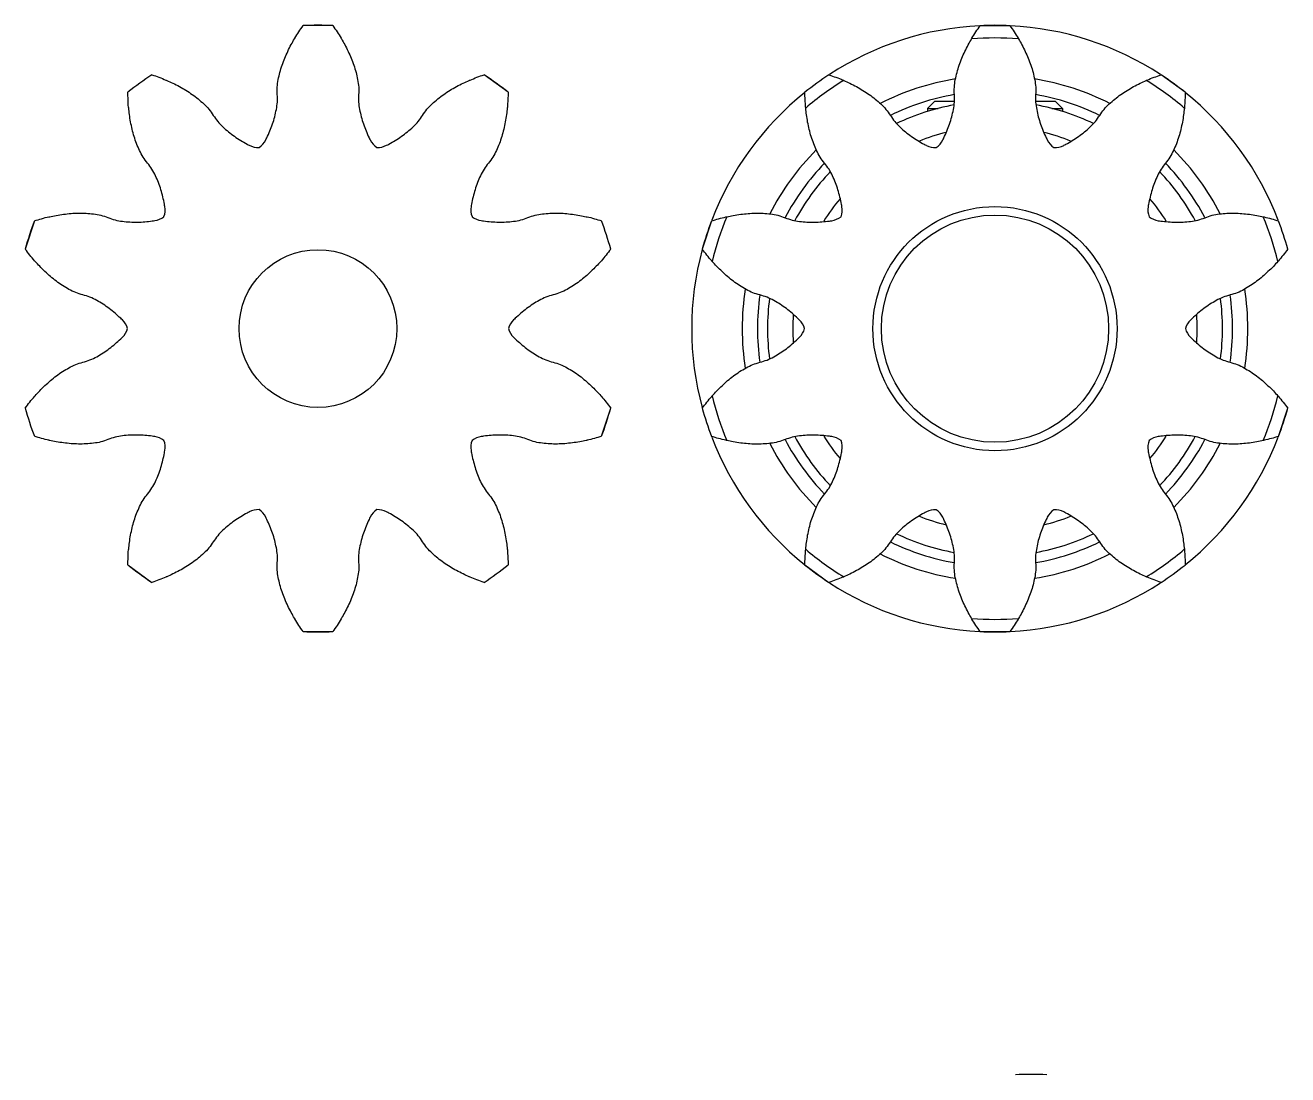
# Model space of a CAD drawing. Header units: inches. Extents: x 0.9 to 97.5, y -1.2 to 16.7.
# Drawn here: x 5.888 to 7.969, y 13.551 to 15.281 of the extents above; entities that cross this region are included whole.
import ezdxf

# ---------------------------------------------------------------- set-up
doc = ezdxf.new("R2010")
doc.units = ezdxf.units.IN
doc.header["$MEASUREMENT"] = 0

msp = doc.modelspace()

# ---------------------------------------------------------------- linework, layer by layer
at = {"color": 7, "linetype": 'Continuous'}
for p, q in [((6.3952, 15.2804), (6.3462, 15.2804)), ((7.5112, 15.2803), (7.4623, 15.2803)), ((6.6841, 15.1707), (6.6444, 15.1994)), ((7.8001, 15.1705), (7.7605, 15.1993)), ((7.3877, 15.1559), (7.3757, 15.1439)), ((7.3877, 15.1559), (7.4198, 15.1559)), ((7.5536, 15.1559), (7.5857, 15.1559)), ((7.5857, 15.1559), (7.5977, 15.1439)), ((7.3757, 15.1439), (7.3757, 15.139)), ((7.3757, 15.1439), (7.3929, 15.1439)), ((7.5806, 15.1439), (7.5977, 15.1439)), ((7.5977, 15.1439), (7.5977, 15.1391)), ((5.9033, 14.9586), (5.8882, 14.9121)), ((7.0193, 14.9585), (7.0042, 14.9119)), ((6.8381, 14.6034), (6.8532, 14.65)), ((7.9541, 14.6033), (7.9693, 14.6499)), ((6.0574, 14.3914), (6.097, 14.3626)), ((7.1734, 14.3913), (7.213, 14.3625)), ((6.3462, 14.2816), (6.3952, 14.2816)), ((7.4623, 14.2815), (7.5112, 14.2815))]:
    msp.add_line(p, q, dxfattribs=at)
for radius in [0.2013, 0.1873]:
    msp.add_circle((7.4867, 14.7809), radius, dxfattribs=at)
msp.add_circle((6.3707, 14.781), 0.13)
for centre, radius, start, end in [((6.3707, 14.781), 0.5, 87.1939, 92.8061), ((7.4867, 14.7809), 0.5, 87.1939, 92.8061), ((7.4867, 14.7809), 0.4792, 85.3653, 94.6347), ((6.3707, 14.781), 0.5, 123.1939, 128.8061), ((6.3707, 14.781), 0.5, 51.1939, 56.8061), ((7.4867, 14.7809), 0.5, 123.1939, 128.8061), ((7.4867, 14.7809), 0.5, 51.1939, 56.8061), ((7.4867, 14.7809), 0.4792, 121.3653, 130.6347), ((7.4867, 14.7809), 0.4792, 49.3653, 58.6347), ((7.4867, 14.7809), 0.375, 100.3476, 115.6524), ((7.4867, 14.7809), 0.375, 64.3476, 79.6524), ((6.2555, 15.1064), 0.0325, 304.0769, 333.6648), ((6.4859, 15.1064), 0.0325, 206.3352, 235.9231), ((7.3716, 15.1063), 0.0325, 304.0769, 333.6648), ((7.6019, 15.1063), 0.0325, 206.3352, 235.9231), ((6.2726, 15.112), 0.0325, 242.3352, 271.9231), ((6.4688, 15.112), 0.0325, 268.0769, 297.6648), ((7.3887, 15.1118), 0.0325, 242.3352, 271.9231), ((7.5848, 15.1118), 0.0325, 268.0769, 297.6648), ((7.4867, 14.7809), 0.375, 136.3476, 151.6524), ((7.4867, 14.7809), 0.375, 28.3476, 43.6524), ((6.0969, 14.9911), 0.0325, 278.3352, 307.9231), ((6.0863, 14.9766), 0.0325, 340.0769, 9.6648), ((6.6552, 14.9766), 0.0325, 170.3352, 199.9231), ((6.6446, 14.9911), 0.0325, 232.0769, 261.6648), ((7.4867, 14.7809), 0.4792, 157.3653, 166.6347), ((7.2129, 14.991), 0.0325, 278.3352, 307.9231), ((7.2023, 14.9764), 0.0325, 340.0769, 9.6648), ((7.7712, 14.9764), 0.0325, 170.3352, 199.9231), ((7.7606, 14.991), 0.0325, 232.0769, 261.6648), ((7.4867, 14.7809), 0.4792, 13.3653, 22.6347), ((6.3707, 14.781), 0.5, 159.1939, 164.8061), ((6.3707, 14.781), 0.5, 15.1939, 20.8061), ((7.4867, 14.7809), 0.5, 159.1939, 164.8061), ((7.4867, 14.7809), 0.5, 15.1939, 20.8061), ((7.4867, 14.7809), 0.375, 172.3476, 187.6524), ((7.4867, 14.7809), 0.375, 352.3476, 7.6524), ((6.0257, 14.772), 0.0325, 16.0769, 45.6648), ((6.0257, 14.79), 0.0325, 314.3352, 343.9231), ((6.7158, 14.772), 0.0325, 134.3352, 163.9231), ((6.7158, 14.79), 0.0325, 196.0769, 225.6648), ((7.1417, 14.7719), 0.0325, 16.0769, 45.6648), ((7.1417, 14.7899), 0.0325, 314.3352, 343.9231), ((7.8318, 14.7719), 0.0325, 134.3352, 163.9231), ((7.8318, 14.7899), 0.0325, 196.0769, 225.6648), ((7.4867, 14.7809), 0.4792, 193.3653, 202.6347), ((7.4867, 14.7809), 0.4792, 337.3653, 346.6347), ((6.3707, 14.781), 0.5, 195.1939, 200.8061), ((6.3707, 14.781), 0.5, 339.1939, 344.8061), ((7.4867, 14.7809), 0.5, 195.1939, 200.8061), ((7.4867, 14.7809), 0.5, 339.1939, 344.8061), ((6.0969, 14.5709), 0.0325, 52.0769, 81.6648), ((6.0863, 14.5855), 0.0325, 350.3352, 19.9231), ((6.6552, 14.5855), 0.0325, 160.0769, 189.6648), ((6.6446, 14.5709), 0.0325, 98.3352, 127.9231), ((7.4867, 14.7809), 0.375, 208.3476, 223.6524), ((7.2129, 14.5708), 0.0325, 52.0769, 81.6648), ((7.2023, 14.5854), 0.0325, 350.3352, 19.9231), ((7.7712, 14.5854), 0.0325, 160.0769, 189.6648), ((7.7606, 14.5708), 0.0325, 98.3352, 127.9231), ((7.4867, 14.7809), 0.375, 316.3476, 331.6524), ((6.2726, 14.4501), 0.0325, 88.0769, 117.6648), ((6.2555, 14.4557), 0.0325, 26.3352, 55.9231), ((6.4859, 14.4557), 0.0325, 124.0769, 153.6648), ((6.4688, 14.4501), 0.0325, 62.3352, 91.9231), ((7.3887, 14.45), 0.0325, 88.0769, 117.6648), ((7.3716, 14.4555), 0.0325, 26.3352, 55.9231), ((7.6019, 14.4555), 0.0325, 124.0769, 153.6648), ((7.5848, 14.45), 0.0325, 62.3352, 91.9231), ((7.4867, 14.7809), 0.375, 244.3476, 259.6524), ((7.4867, 14.7809), 0.375, 280.3476, 295.6524), ((7.4867, 14.7809), 0.4792, 229.3653, 238.6347), ((7.4867, 14.7809), 0.4792, 301.3653, 310.6347), ((6.3707, 14.781), 0.5, 231.1939, 236.8061), ((6.3707, 14.781), 0.5, 303.1939, 308.8061), ((7.4867, 14.7809), 0.5, 231.1939, 236.8061), ((7.4867, 14.7809), 0.5, 303.1939, 308.8061), ((7.4867, 14.7809), 0.4792, 265.3653, 274.6347), ((6.3707, 14.781), 0.5, 267.1939, 272.8061), ((7.4867, 14.7809), 0.5, 267.1939, 272.8061), ((7.5462, 12.9682), 0.5833, 87.4589, 92.5411)]:
    msp.add_arc(centre, radius, start, end, dxfattribs=at)
at = {"color": 40, "linetype": 'Continuous'}
for radius, start, end in [(0.5, 92.873, 123.0793), (0.5, 56.9207, 87.127), (0.4167, 98.9945, 117.0049), (0.4167, 62.9945, 81.0049), (0.5, 128.8213, 159.068), (0.3915, 99.8646, 116.1345), (0.3915, 63.8646, 80.1345), (0.5, 20.932, 51.1787), (0.3333, 103.9558, 111.9671), (0.3333, 68.0324, 76.0445), (0.4167, 134.9945, 153.0049), (0.4167, 26.9945, 45.0049), (0.3915, 135.8646, 152.1345), (0.3915, 27.8646, 44.1345), (0.3333, 140.0372, 147.9161), (0.3333, 32.0828, 39.9622), (0.5, 164.9012, 195.0988), (0.4167, 170.9945, 189.0049), (0.4167, 350.9945, 9.0049), (0.3915, 171.8646, 188.1345), (0.3915, 351.8646, 8.1345), (0.3333, 176.0818, 183.9171), (0.3333, 356.0818, 3.9171), (0.5, 200.932, 231.1787), (0.4167, 206.9945, 225.0049), (0.3915, 207.8646, 224.1345), (0.3333, 212.0828, 219.9622), (0.3333, 320.0372, 327.9161), (0.3915, 315.8646, 332.1345), (0.4167, 314.9945, 333.0049), (0.5, 308.8213, 339.068), (0.3333, 248.0324, 256.0445), (0.3333, 283.9558, 291.9671), (0.3915, 243.8646, 260.1345), (0.3915, 279.8646, 296.1345), (0.4167, 242.9945, 261.0049), (0.4167, 278.9945, 297.0049), (0.5, 236.9207, 267.127), (0.5, 272.873, 303.0793)]:
    msp.add_arc((7.4867, 14.7809), radius, start, end, dxfattribs=at)
at = {"color": 7, "linetype": 'Continuous'}
for points, start_tangent, end_tangent in [([(6.332, 15.2586), (6.3327, 15.2598), (6.3392, 15.2703), (6.3462, 15.2804)], (0.006621, 0.011216), (0.007589, 0.010583)), ([(6.3952, 15.2804), (6.4022, 15.2703), (6.4087, 15.2598), (6.4094, 15.2586)], (0.007589, -0.010583), (0.006621, -0.011216)), ([(7.448, 15.2585), (7.4487, 15.2597), (7.4553, 15.2701), (7.4623, 15.2803)], (0.006621, 0.011216), (0.007589, 0.010583)), ([(7.5112, 15.2803), (7.5182, 15.2701), (7.5248, 15.2597), (7.5255, 15.2585)], (0.007589, -0.010583), (0.006621, -0.011216)), ([(6.2847, 15.092), (6.2864, 15.0956), (6.2914, 15.1068), (6.2958, 15.1184), (6.2994, 15.1302), (6.3021, 15.1422), (6.3038, 15.1545), (6.3037, 15.1668), (6.3036, 15.1791), (6.3053, 15.1914), (6.308, 15.2034), (6.3116, 15.2152), (6.316, 15.2268), (6.321, 15.238), (6.3266, 15.2491), (6.332, 15.2586)], (0.038916, 0.078618), (0.044593, 0.075542)), ([(6.4094, 15.2586), (6.4148, 15.2491), (6.4204, 15.238), (6.4254, 15.2268), (6.4298, 15.2152), (6.4334, 15.2034), (6.4361, 15.1914), (6.4378, 15.1791), (6.4377, 15.1668), (6.4376, 15.1545), (6.4393, 15.1422), (6.442, 15.1302), (6.4456, 15.1184), (6.45, 15.1068), (6.455, 15.0956), (6.4568, 15.092)], (0.044593, -0.075542), (0.038916, -0.078618)), ([(7.4007, 15.0919), (7.4024, 15.0954), (7.4074, 15.1067), (7.4118, 15.1182), (7.4154, 15.1301), (7.4181, 15.1421), (7.4198, 15.1543), (7.4197, 15.1667), (7.4197, 15.179), (7.4213, 15.1912), (7.4241, 15.2033), (7.4276, 15.2151), (7.432, 15.2266), (7.4371, 15.2379), (7.4426, 15.2489), (7.448, 15.2585)], (0.038916, 0.078618), (0.044593, 0.075542)), ([(7.5255, 15.2585), (7.5309, 15.2489), (7.5364, 15.2379), (7.5415, 15.2266), (7.5458, 15.2151), (7.5494, 15.2033), (7.5521, 15.1912), (7.5538, 15.179), (7.5537, 15.1667), (7.5537, 15.1543), (7.5554, 15.1421), (7.5581, 15.1301), (7.5617, 15.1182), (7.566, 15.1067), (7.5711, 15.0954), (7.5728, 15.0919)], (0.044593, -0.075542), (0.038916, -0.078618)), ([(6.097, 15.1994), (6.1086, 15.1953), (6.1201, 15.1907), (6.1213, 15.1902)], (0.01236, -0.004101), (0.011949, -0.005182)), ([(6.6201, 15.1902), (6.6214, 15.1907), (6.6328, 15.1953), (6.6444, 15.1994)], (0.011949, 0.005182), (0.01236, 0.004101)), ([(7.213, 15.1993), (7.2246, 15.1952), (7.2361, 15.1906), (7.2373, 15.19)], (0.01236, -0.004101), (0.011949, -0.005182)), ([(7.7361, 15.19), (7.7374, 15.1906), (7.7488, 15.1952), (7.7605, 15.1993)], (0.011949, 0.005182), (0.01236, 0.004101)), ([(6.1213, 15.1902), (6.1313, 15.1856), (6.1423, 15.18), (6.153, 15.1738), (6.1633, 15.167), (6.1732, 15.1596), (6.1824, 15.1514), (6.191, 15.1425), (6.1982, 15.1325), (6.2054, 15.1225), (6.2139, 15.1136), (6.2232, 15.1054), (6.233, 15.098), (6.2434, 15.0912), (6.2541, 15.0851), (6.2576, 15.0832)], (0.080479, -0.034904), (0.077694, -0.040729)), ([(6.4839, 15.0832), (6.4874, 15.0851), (6.4981, 15.0912), (6.5084, 15.098), (6.5182, 15.1054), (6.5275, 15.1136), (6.5361, 15.1225), (6.5432, 15.1325), (6.5504, 15.1425), (6.559, 15.1514), (6.5683, 15.1596), (6.5781, 15.167), (6.5884, 15.1738), (6.5991, 15.18), (6.6101, 15.1856), (6.6201, 15.1902)], (0.077694, 0.040729), (0.080479, 0.034904)), ([(7.2373, 15.19), (7.2473, 15.1855), (7.2583, 15.1798), (7.269, 15.1737), (7.2793, 15.1669), (7.2892, 15.1594), (7.2985, 15.1513), (7.307, 15.1424), (7.3142, 15.1324), (7.3214, 15.1223), (7.3299, 15.1134), (7.3392, 15.1053), (7.3491, 15.0979), (7.3594, 15.0911), (7.3701, 15.0849), (7.3736, 15.0831)], (0.080479, -0.034904), (0.077694, -0.040729)), ([(7.5999, 15.0831), (7.6034, 15.0849), (7.6141, 15.0911), (7.6244, 15.0979), (7.6343, 15.1053), (7.6435, 15.1134), (7.6521, 15.1223), (7.6593, 15.1324), (7.6665, 15.1424), (7.675, 15.1513), (7.6843, 15.1594), (7.6941, 15.1669), (7.7045, 15.1737), (7.7152, 15.1798), (7.7261, 15.1855), (7.7361, 15.19)], (0.077694, 0.040729), (0.080479, 0.034904)), ([(6.0587, 15.1447), (6.0585, 15.146), (6.0577, 15.1583), (6.0574, 15.1707)], (-0.001236, 0.012965), (-0.000081, 0.013023)), ([(6.6841, 15.1707), (6.6837, 15.1583), (6.6829, 15.146), (6.6828, 15.1447)], (-0.000081, -0.013023), (-0.001236, -0.012965)), ([(7.1747, 15.1445), (7.1746, 15.1459), (7.1737, 15.1582), (7.1734, 15.1705)], (-0.001236, 0.012965), (-0.000081, 0.013023)), ([(7.8001, 15.1705), (7.7998, 15.1582), (7.7989, 15.1459), (7.7988, 15.1445)], (-0.000081, -0.013023), (-0.001236, -0.012965)), ([(6.1183, 14.982), (6.1176, 14.9859), (6.1151, 14.998), (6.1118, 15.0099), (6.1078, 15.0216), (6.1029, 15.0329), (6.0971, 15.0438), (6.0898, 15.0537), (6.0824, 15.0637), (6.0766, 15.0746), (6.0717, 15.0859), (6.0677, 15.0976), (6.0645, 15.1095), (6.0619, 15.1216), (6.0599, 15.1337), (6.0587, 15.1447)], (-0.014727, 0.086478), (-0.008326, 0.087326)), ([(6.6828, 15.1447), (6.6815, 15.1337), (6.6795, 15.1216), (6.677, 15.1095), (6.6737, 15.0976), (6.6697, 15.0859), (6.6648, 15.0746), (6.659, 15.0637), (6.6517, 15.0537), (6.6444, 15.0438), (6.6385, 15.0329), (6.6337, 15.0216), (6.6296, 15.0099), (6.6264, 14.998), (6.6238, 14.9859), (6.6231, 14.982)], (-0.008326, -0.087326), (-0.014727, -0.086478)), ([(7.2343, 14.9819), (7.2336, 14.9858), (7.2311, 14.9979), (7.2278, 15.0098), (7.2238, 15.0214), (7.2189, 15.0328), (7.2131, 15.0437), (7.2058, 15.0536), (7.1985, 15.0635), (7.1926, 15.0744), (7.1878, 15.0858), (7.1837, 15.0974), (7.1805, 15.1093), (7.1779, 15.1214), (7.176, 15.1336), (7.1747, 15.1445)], (-0.014727, 0.086478), (-0.008326, 0.087326)), ([(7.7988, 15.1445), (7.7975, 15.1336), (7.7956, 15.1214), (7.793, 15.1093), (7.7897, 15.0974), (7.7857, 15.0858), (7.7808, 15.0744), (7.775, 15.0635), (7.7677, 15.0536), (7.7604, 15.0437), (7.7546, 15.0328), (7.7497, 15.0214), (7.7456, 15.0098), (7.7424, 14.9979), (7.7398, 14.9858), (7.7391, 14.9819)], (-0.008326, -0.087326), (-0.014727, -0.086478)), ([(5.9033, 14.9586), (5.9152, 14.9621), (5.9271, 14.9652), (5.9285, 14.9654)], (0.012411, 0.003947), (0.012713, 0.002831)), ([(5.9285, 14.9654), (5.9392, 14.9676), (5.9514, 14.9695), (5.9637, 14.9708), (5.976, 14.9714), (5.9884, 14.9712), (6.0007, 14.97), (6.0128, 14.9679), (6.0245, 14.964), (6.0362, 14.9601), (6.0484, 14.9579), (6.0607, 14.9568), (6.073, 14.9565), (6.0854, 14.9571), (6.0976, 14.9584), (6.1016, 14.959)], (0.085625, 0.019067), (0.086796, 0.012717)), ([(6.6399, 14.959), (6.6438, 14.9584), (6.6561, 14.9571), (6.6684, 14.9565), (6.6807, 14.9568), (6.693, 14.9579), (6.7052, 14.9601), (6.7169, 14.964), (6.7286, 14.9679), (6.7407, 14.97), (6.753, 14.9712), (6.7654, 14.9714), (6.7777, 14.9708), (6.79, 14.9695), (6.8022, 14.9676), (6.813, 14.9654)], (0.086796, -0.012717), (0.085625, -0.019067)), ([(6.813, 14.9654), (6.8143, 14.9652), (6.8263, 14.9621), (6.8381, 14.9586)], (0.012713, -0.002831), (0.012411, -0.003947)), ([(7.0193, 14.9585), (7.0312, 14.962), (7.0432, 14.965), (7.0445, 14.9653)], (0.012411, 0.003947), (0.012713, 0.002831)), ([(7.0445, 14.9653), (7.0553, 14.9675), (7.0675, 14.9694), (7.0797, 14.9707), (7.0921, 14.9713), (7.1044, 14.971), (7.1167, 14.9699), (7.1289, 14.9677), (7.1406, 14.9638), (7.1523, 14.9599), (7.1644, 14.9578), (7.1767, 14.9566), (7.1891, 14.9564), (7.2014, 14.957), (7.2137, 14.9583), (7.2176, 14.9588)], (0.085625, 0.019067), (0.086796, 0.012717)), ([(7.7559, 14.9588), (7.7598, 14.9583), (7.7721, 14.957), (7.7844, 14.9564), (7.7968, 14.9566), (7.8091, 14.9578), (7.8212, 14.9599), (7.8329, 14.9638), (7.8446, 14.9677), (7.8568, 14.9699), (7.8691, 14.971), (7.8814, 14.9713), (7.8937, 14.9707), (7.906, 14.9694), (7.9182, 14.9675), (7.929, 14.9653)], (0.086796, -0.012717), (0.085625, -0.019067)), ([(7.929, 14.9653), (7.9303, 14.965), (7.9423, 14.962), (7.9541, 14.9585)], (0.012713, -0.002831), (0.012411, -0.003947)), ([(5.9045, 14.8918), (5.9036, 14.8928), (5.8957, 14.9023), (5.8882, 14.9121)], (-0.008621, 0.009763), (-0.00772, 0.010488)), ([(6.8532, 14.9121), (6.8457, 14.9023), (6.8378, 14.8928), (6.8369, 14.8918)], (-0.00772, -0.010488), (-0.008621, -0.009763)), ([(7.0206, 14.8917), (7.0197, 14.8927), (7.0117, 14.9021), (7.0042, 14.9119)], (-0.008621, 0.009763), (-0.00772, 0.010488)), ([(7.9693, 14.9119), (7.9617, 14.9021), (7.9538, 14.8927), (7.9529, 14.8917)], (-0.00772, -0.010488), (-0.008621, -0.009763)), ([(6.0484, 14.7953), (6.0455, 14.798), (6.0364, 14.8063), (6.0267, 14.814), (6.0166, 14.8211), (6.006, 14.8274), (5.9949, 14.8328), (5.9831, 14.8365), (5.9714, 14.8403), (5.9603, 14.8456), (5.9496, 14.8519), (5.9395, 14.859), (5.9299, 14.8667), (5.9207, 14.875), (5.912, 14.8837), (5.9045, 14.8918)], (-0.062745, 0.061305), (-0.058065, 0.065754)), ([(6.8369, 14.8918), (6.8295, 14.8837), (6.8207, 14.875), (6.8115, 14.8667), (6.8019, 14.859), (6.7918, 14.8519), (6.7812, 14.8456), (6.7701, 14.8403), (6.7583, 14.8365), (6.7465, 14.8328), (6.7354, 14.8274), (6.7248, 14.8211), (6.7147, 14.814), (6.7051, 14.8063), (6.6959, 14.798), (6.693, 14.7953)], (-0.058065, -0.065754), (-0.062745, -0.061305)), ([(7.1644, 14.7951), (7.1615, 14.7979), (7.1524, 14.8062), (7.1428, 14.8139), (7.1326, 14.821), (7.122, 14.8273), (7.1109, 14.8326), (7.0992, 14.8364), (7.0874, 14.8401), (7.0763, 14.8455), (7.0657, 14.8518), (7.0556, 14.8589), (7.0459, 14.8666), (7.0368, 14.8749), (7.028, 14.8836), (7.0206, 14.8917)], (-0.062745, 0.061305), (-0.058065, 0.065754)), ([(7.9529, 14.8917), (7.9455, 14.8836), (7.9367, 14.8749), (7.9276, 14.8666), (7.9179, 14.8589), (7.9078, 14.8518), (7.8972, 14.8455), (7.8861, 14.8401), (7.8743, 14.8364), (7.8626, 14.8326), (7.8515, 14.8273), (7.8409, 14.821), (7.8307, 14.8139), (7.8211, 14.8062), (7.8119, 14.7979), (7.8091, 14.7951)], (-0.058065, -0.065754), (-0.062745, -0.061305)), ([(5.9045, 14.6703), (5.912, 14.6784), (5.9207, 14.6871), (5.9299, 14.6953), (5.9395, 14.7031), (5.9496, 14.7101), (5.9603, 14.7164), (5.9714, 14.7218), (5.9831, 14.7256), (5.9949, 14.7293), (6.006, 14.7347), (6.0166, 14.741), (6.0267, 14.748), (6.0364, 14.7558), (6.0455, 14.764), (6.0484, 14.7668)], (0.058065, 0.065754), (0.062745, 0.061305)), ([(6.693, 14.7668), (6.6959, 14.764), (6.7051, 14.7558), (6.7147, 14.748), (6.7248, 14.741), (6.7354, 14.7347), (6.7465, 14.7293), (6.7583, 14.7256), (6.7701, 14.7218), (6.7812, 14.7164), (6.7918, 14.7101), (6.8019, 14.7031), (6.8115, 14.6953), (6.8207, 14.6871), (6.8295, 14.6784), (6.8369, 14.6703)], (0.062745, -0.061305), (0.058065, -0.065754)), ([(7.0206, 14.6701), (7.028, 14.6782), (7.0368, 14.6869), (7.0459, 14.6952), (7.0556, 14.7029), (7.0657, 14.71), (7.0763, 14.7163), (7.0874, 14.7217), (7.0992, 14.7254), (7.1109, 14.7292), (7.122, 14.7345), (7.1326, 14.7408), (7.1428, 14.7479), (7.1524, 14.7556), (7.1615, 14.7639), (7.1644, 14.7666)], (0.058065, 0.065754), (0.062745, 0.061305)), ([(7.8091, 14.7666), (7.8119, 14.7639), (7.8211, 14.7556), (7.8307, 14.7479), (7.8409, 14.7408), (7.8515, 14.7345), (7.8626, 14.7292), (7.8743, 14.7254), (7.8861, 14.7217), (7.8972, 14.7163), (7.9078, 14.71), (7.9179, 14.7029), (7.9276, 14.6952), (7.9367, 14.6869), (7.9455, 14.6782), (7.9529, 14.6701)], (0.062745, -0.061305), (0.058065, -0.065754)), ([(5.8882, 14.65), (5.8957, 14.6598), (5.9036, 14.6693), (5.9045, 14.6703)], (0.00772, 0.010488), (0.008621, 0.009763)), ([(6.8369, 14.6703), (6.8378, 14.6693), (6.8457, 14.6598), (6.8532, 14.65)], (0.008621, -0.009763), (0.00772, -0.010488)), ([(7.0042, 14.6499), (7.0117, 14.6596), (7.0197, 14.6691), (7.0206, 14.6701)], (0.00772, 0.010488), (0.008621, 0.009763)), ([(7.9529, 14.6701), (7.9538, 14.6691), (7.9617, 14.6596), (7.9693, 14.6499)], (0.008621, -0.009763), (0.00772, -0.010488)), ([(5.9285, 14.5966), (5.9271, 14.5969), (5.9152, 14.5999), (5.9033, 14.6034)], (-0.012713, 0.002831), (-0.012411, 0.003947)), ([(6.1016, 14.6031), (6.0976, 14.6036), (6.0854, 14.6049), (6.073, 14.6055), (6.0607, 14.6053), (6.0484, 14.6042), (6.0362, 14.602), (6.0245, 14.5981), (6.0128, 14.5942), (6.0007, 14.592), (5.9884, 14.5909), (5.976, 14.5907), (5.9637, 14.5913), (5.9514, 14.5926), (5.9392, 14.5945), (5.9285, 14.5966)], (-0.086796, 0.012717), (-0.085625, 0.019067)), ([(6.813, 14.5966), (6.8022, 14.5945), (6.79, 14.5926), (6.7777, 14.5913), (6.7654, 14.5907), (6.753, 14.5909), (6.7407, 14.592), (6.7286, 14.5942), (6.7169, 14.5981), (6.7052, 14.602), (6.693, 14.6042), (6.6807, 14.6053), (6.6684, 14.6055), (6.6561, 14.6049), (6.6438, 14.6036), (6.6399, 14.6031)], (-0.085625, -0.019067), (-0.086796, -0.012717)), ([(6.8381, 14.6034), (6.8263, 14.5999), (6.8143, 14.5969), (6.813, 14.5966)], (-0.012411, -0.003947), (-0.012713, -0.002831)), ([(7.0445, 14.5965), (7.0432, 14.5968), (7.0312, 14.5998), (7.0193, 14.6033)], (-0.012713, 0.002831), (-0.012411, 0.003947)), ([(7.2176, 14.603), (7.2137, 14.6035), (7.2014, 14.6048), (7.1891, 14.6054), (7.1767, 14.6052), (7.1644, 14.604), (7.1523, 14.6018), (7.1406, 14.598), (7.1289, 14.5941), (7.1167, 14.5919), (7.1044, 14.5908), (7.0921, 14.5905), (7.0797, 14.5911), (7.0675, 14.5924), (7.0553, 14.5943), (7.0445, 14.5965)], (-0.086796, 0.012717), (-0.085625, 0.019067)), ([(7.929, 14.5965), (7.9182, 14.5943), (7.906, 14.5924), (7.8937, 14.5911), (7.8814, 14.5905), (7.8691, 14.5908), (7.8568, 14.5919), (7.8446, 14.5941), (7.8329, 14.598), (7.8212, 14.6018), (7.8091, 14.604), (7.7968, 14.6052), (7.7844, 14.6054), (7.7721, 14.6048), (7.7598, 14.6035), (7.7559, 14.603)], (-0.085625, -0.019067), (-0.086796, -0.012717)), ([(7.9541, 14.6033), (7.9423, 14.5998), (7.9303, 14.5968), (7.929, 14.5965)], (-0.012411, -0.003947), (-0.012713, -0.002831)), ([(6.0587, 14.4174), (6.0599, 14.4283), (6.0619, 14.4405), (6.0645, 14.4526), (6.0677, 14.4645), (6.0717, 14.4762), (6.0766, 14.4875), (6.0824, 14.4984), (6.0898, 14.5083), (6.0971, 14.5183), (6.1029, 14.5291), (6.1078, 14.5405), (6.1118, 14.5522), (6.1151, 14.5641), (6.1176, 14.5761), (6.1183, 14.58)], (0.008326, 0.087326), (0.014727, 0.086478)), ([(6.6231, 14.58), (6.6238, 14.5761), (6.6264, 14.5641), (6.6296, 14.5522), (6.6337, 14.5405), (6.6385, 14.5291), (6.6444, 14.5183), (6.6517, 14.5083), (6.659, 14.4984), (6.6648, 14.4875), (6.6697, 14.4762), (6.6737, 14.4645), (6.677, 14.4526), (6.6795, 14.4405), (6.6815, 14.4283), (6.6828, 14.4174)], (0.014727, -0.086478), (0.008326, -0.087326)), ([(7.1747, 14.4173), (7.176, 14.4282), (7.1779, 14.4404), (7.1805, 14.4525), (7.1837, 14.4644), (7.1878, 14.476), (7.1926, 14.4874), (7.1985, 14.4983), (7.2058, 14.5082), (7.2131, 14.5181), (7.2189, 14.529), (7.2238, 14.5403), (7.2278, 14.552), (7.2311, 14.5639), (7.2336, 14.576), (7.2343, 14.5799)], (0.008326, 0.087326), (0.014727, 0.086478)), ([(7.7391, 14.5799), (7.7398, 14.576), (7.7424, 14.5639), (7.7456, 14.552), (7.7497, 14.5403), (7.7546, 14.529), (7.7604, 14.5181), (7.7677, 14.5082), (7.775, 14.4983), (7.7808, 14.4874), (7.7857, 14.476), (7.7897, 14.4644), (7.793, 14.4525), (7.7956, 14.4404), (7.7975, 14.4282), (7.7988, 14.4173)], (0.014727, -0.086478), (0.008326, -0.087326)), ([(6.2576, 14.4789), (6.2541, 14.477), (6.2434, 14.4708), (6.233, 14.4641), (6.2232, 14.4566), (6.2139, 14.4485), (6.2054, 14.4396), (6.1982, 14.4296), (6.191, 14.4195), (6.1824, 14.4106), (6.1732, 14.4025), (6.1633, 14.395), (6.153, 14.3883), (6.1423, 14.3821), (6.1313, 14.3765), (6.1213, 14.3719)], (-0.077694, -0.040729), (-0.080479, -0.034904)), ([(6.332, 14.3034), (6.3266, 14.313), (6.321, 14.324), (6.316, 14.3353), (6.3116, 14.3469), (6.308, 14.3587), (6.3053, 14.3707), (6.3036, 14.3829), (6.3037, 14.3953), (6.3038, 14.4076), (6.3021, 14.4198), (6.2994, 14.4319), (6.2958, 14.4437), (6.2914, 14.4552), (6.2864, 14.4665), (6.2847, 14.4701)], (-0.044593, 0.075542), (-0.038916, 0.078618)), ([(6.4568, 14.4701), (6.455, 14.4665), (6.45, 14.4552), (6.4456, 14.4437), (6.442, 14.4319), (6.4393, 14.4198), (6.4376, 14.4076), (6.4377, 14.3953), (6.4378, 14.3829), (6.4361, 14.3707), (6.4334, 14.3587), (6.4298, 14.3469), (6.4254, 14.3353), (6.4204, 14.324), (6.4148, 14.313), (6.4094, 14.3034)], (-0.038916, -0.078618), (-0.044593, -0.075542)), ([(6.6201, 14.3719), (6.6101, 14.3765), (6.5991, 14.3821), (6.5884, 14.3883), (6.5781, 14.395), (6.5683, 14.4025), (6.559, 14.4106), (6.5504, 14.4195), (6.5432, 14.4296), (6.5361, 14.4396), (6.5275, 14.4485), (6.5182, 14.4566), (6.5084, 14.4641), (6.4981, 14.4708), (6.4874, 14.477), (6.4839, 14.4789)], (-0.080479, 0.034904), (-0.077694, 0.040729)), ([(7.3736, 14.4787), (7.3701, 14.4769), (7.3594, 14.4707), (7.3491, 14.4639), (7.3392, 14.4565), (7.3299, 14.4483), (7.3214, 14.4394), (7.3142, 14.4294), (7.307, 14.4194), (7.2985, 14.4105), (7.2892, 14.4023), (7.2793, 14.3949), (7.269, 14.3881), (7.2583, 14.382), (7.2473, 14.3763), (7.2373, 14.3717)], (-0.077694, -0.040729), (-0.080479, -0.034904)), ([(7.448, 14.3033), (7.4426, 14.3129), (7.4371, 14.3239), (7.432, 14.3352), (7.4276, 14.3467), (7.4241, 14.3585), (7.4213, 14.3706), (7.4197, 14.3828), (7.4197, 14.3951), (7.4198, 14.4075), (7.4181, 14.4197), (7.4154, 14.4317), (7.4118, 14.4435), (7.4074, 14.4551), (7.4024, 14.4664), (7.4007, 14.4699)], (-0.044593, 0.075542), (-0.038916, 0.078618)), ([(7.5728, 14.4699), (7.5711, 14.4664), (7.566, 14.4551), (7.5617, 14.4435), (7.5581, 14.4317), (7.5554, 14.4197), (7.5537, 14.4075), (7.5537, 14.3951), (7.5538, 14.3828), (7.5521, 14.3706), (7.5494, 14.3585), (7.5458, 14.3467), (7.5415, 14.3352), (7.5364, 14.3239), (7.5309, 14.3129), (7.5255, 14.3033)], (-0.038916, -0.078618), (-0.044593, -0.075542)), ([(7.7361, 14.3717), (7.7261, 14.3763), (7.7152, 14.382), (7.7045, 14.3881), (7.6941, 14.3949), (7.6843, 14.4023), (7.675, 14.4105), (7.6665, 14.4194), (7.6593, 14.4294), (7.6521, 14.4394), (7.6435, 14.4483), (7.6343, 14.4565), (7.6244, 14.4639), (7.6141, 14.4707), (7.6034, 14.4769), (7.5999, 14.4787)], (-0.080479, 0.034904), (-0.077694, 0.040729)), ([(6.0574, 14.3914), (6.0577, 14.4037), (6.0585, 14.4161), (6.0587, 14.4174)], (0.000081, 0.013023), (0.001236, 0.012965)), ([(6.6828, 14.4174), (6.6829, 14.4161), (6.6837, 14.4037), (6.6841, 14.3914)], (0.001236, -0.012965), (0.000081, -0.013023)), ([(7.1734, 14.3913), (7.1737, 14.4036), (7.1746, 14.4159), (7.1747, 14.4173)], (0.000081, 0.013023), (0.001236, 0.012965)), ([(7.7988, 14.4173), (7.7989, 14.4159), (7.7998, 14.4036), (7.8001, 14.3913)], (0.001236, -0.012965), (0.000081, -0.013023)), ([(6.1213, 14.3719), (6.1201, 14.3714), (6.1086, 14.3667), (6.097, 14.3626)], (-0.011949, -0.005182), (-0.01236, -0.004101)), ([(6.6444, 14.3626), (6.6328, 14.3667), (6.6214, 14.3714), (6.6201, 14.3719)], (-0.01236, 0.004101), (-0.011949, 0.005182)), ([(7.2373, 14.3717), (7.2361, 14.3712), (7.2246, 14.3666), (7.213, 14.3625)], (-0.011949, -0.005182), (-0.01236, -0.004101)), ([(7.7605, 14.3625), (7.7488, 14.3666), (7.7374, 14.3712), (7.7361, 14.3717)], (-0.01236, 0.004101), (-0.011949, 0.005182)), ([(6.3462, 14.2816), (6.3392, 14.2918), (6.3327, 14.3023), (6.332, 14.3034)], (-0.007589, 0.010583), (-0.006621, 0.011216)), ([(6.4094, 14.3034), (6.4087, 14.3023), (6.4022, 14.2918), (6.3952, 14.2816)], (-0.006621, -0.011216), (-0.007589, -0.010583)), ([(7.4623, 14.2815), (7.4553, 14.2917), (7.4487, 14.3021), (7.448, 14.3033)], (-0.007589, 0.010583), (-0.006621, 0.011216)), ([(7.5255, 14.3033), (7.5248, 14.3021), (7.5182, 14.2917), (7.5112, 14.2815)], (-0.006621, -0.011216), (-0.007589, -0.010583))]:
    msp.add_spline(points, degree=3, dxfattribs=dict(at, start_tangent=start_tangent, end_tangent=end_tangent))

doc.saveas('drawing.dxf')
